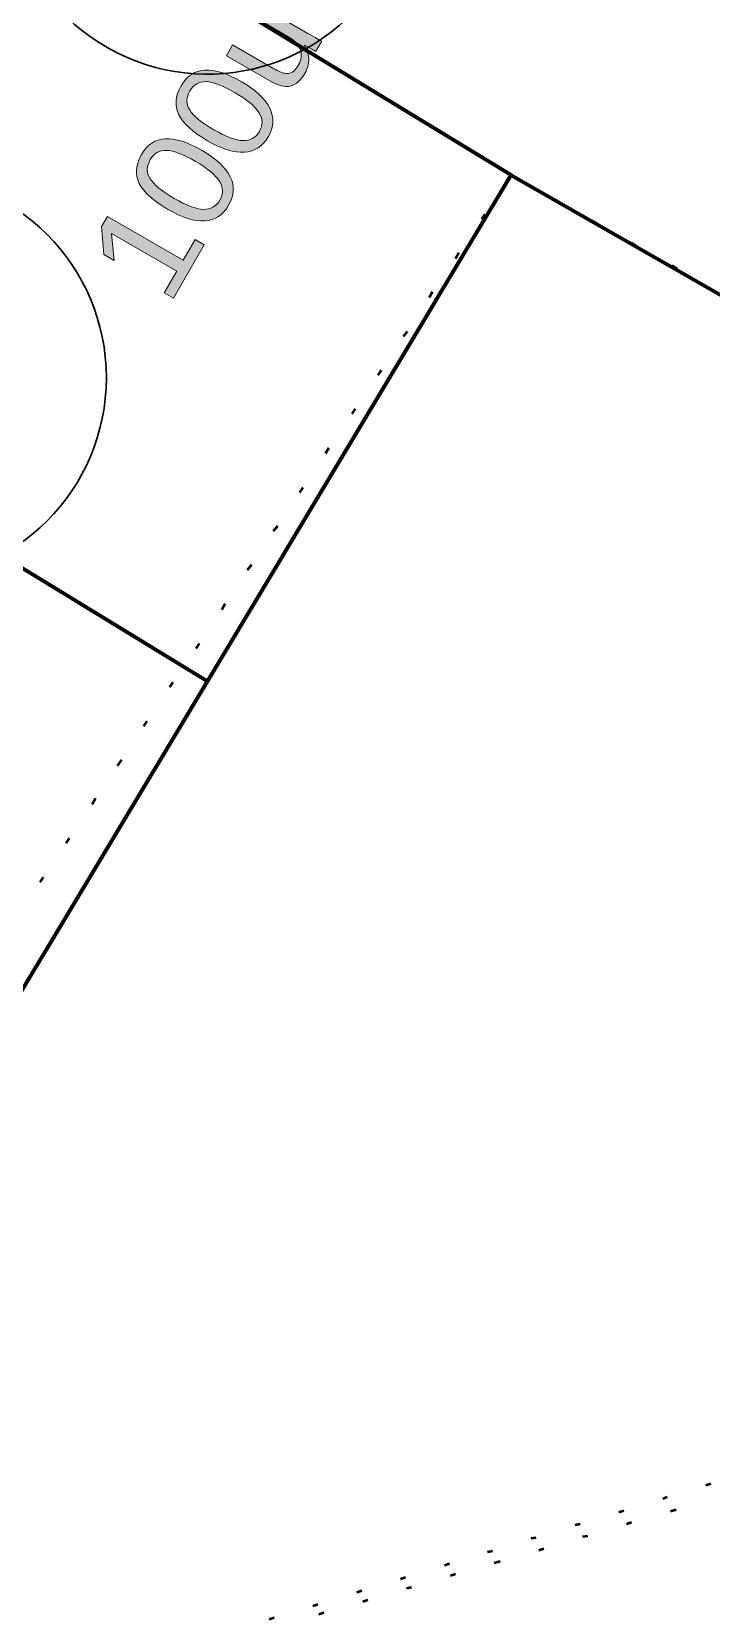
# Model space of a CAD drawing. Header units: millimetres. Extents: x 62.1 to 137.4, y 80.8 to 158.7.
# Drawn here: x 91.63 to 100.03, y 127.29 to 146.91 of the extents above; entities that cross this region are included whole.
import ezdxf

# ---------------------------------------------------------------- set-up
doc = ezdxf.new("R2010")
doc.units = ezdxf.units.MM
doc.header["$MEASUREMENT"] = 0
doc.layers.add('レイヤー 1', color=7, linetype='Continuous', lineweight=0)

# ---------------------------------------------------------------- blocks, each defined once
blk = doc.blocks.new('Block_141')
at = {"layer": 'レイヤー 1'}
h = blk.add_hatch(color=253, dxfattribs=at)
h.dxf.hatch_style = 2
edge = h.paths.add_edge_path()
edge.add_spline(control_points=[(93.379, 143.616), (93.379, 143.616), (93.265, 143.681), (93.265, 143.681), (93.265, 143.681), (93.419, 143.949), (93.419, 143.949), (93.419, 143.949), (92.612, 144.415), (92.612, 144.415), (92.612, 144.415), (92.644, 144.08), (92.644, 144.08), (92.644, 144.08), (92.518, 144.153), (92.518, 144.153), (92.518, 144.153), (92.49, 144.5), (92.49, 144.5), (92.49, 144.5), (92.562, 144.624), (92.562, 144.624), (92.562, 144.624), (93.497, 144.084), (93.497, 144.084), (93.497, 144.084), (93.645, 144.339), (93.645, 144.339), (93.645, 144.339), (93.759, 144.273), (93.759, 144.273), (93.759, 144.273), (93.379, 143.616), (93.379, 143.616)], knot_values=[0, 0, 0, 0, 1, 1, 1, 2, 2, 2, 3, 3, 3, 4, 4, 4, 5, 5, 5, 6, 6, 6, 7, 7, 7, 8, 8, 8, 9, 9, 9, 10, 10, 10, 11, 11, 11, 11], degree=3, periodic=0)
blk.add_open_spline([(93.379, 143.616), (93.379, 143.616), (93.265, 143.681), (93.265, 143.681), (93.265, 143.681), (93.419, 143.949), (93.419, 143.949), (93.419, 143.949), (92.612, 144.415), (92.612, 144.415), (92.612, 144.415), (92.644, 144.08), (92.644, 144.08), (92.644, 144.08), (92.518, 144.153), (92.518, 144.153), (92.518, 144.153), (92.49, 144.5), (92.49, 144.5), (92.49, 144.5), (92.562, 144.624), (92.562, 144.624), (92.562, 144.624), (93.497, 144.084), (93.497, 144.084), (93.497, 144.084), (93.645, 144.339), (93.645, 144.339), (93.645, 144.339), (93.759, 144.273), (93.759, 144.273), (93.759, 144.273), (93.379, 143.616), (93.379, 143.616)], degree=3, knots=[0, 0, 0, 0, 1, 1, 1, 2, 2, 2, 3, 3, 3, 4, 4, 4, 5, 5, 5, 6, 6, 6, 7, 7, 7, 8, 8, 8, 9, 9, 9, 10, 10, 10, 11, 11, 11, 11], dxfattribs=at)
blk = doc.blocks.new('Block_142')
at = {"layer": 'レイヤー 1'}
h = blk.add_hatch(color=253, dxfattribs=at)
h.dxf.hatch_style = 2
edge = h.paths.add_edge_path()
edge.add_spline(control_points=[(93.653, 145.304), (93.502, 145.391), (93.382, 145.437), (93.294, 145.441), (93.205, 145.445), (93.138, 145.407), (93.092, 145.327), (93.044, 145.245), (93.043, 145.166), (93.09, 145.091), (93.136, 145.016), (93.235, 144.935), (93.389, 144.846), (93.538, 144.76), (93.658, 144.715), (93.748, 144.712), (93.838, 144.709), (93.906, 144.747), (93.952, 144.826), (93.997, 144.905), (93.996, 144.983), (93.946, 145.061), (93.897, 145.138), (93.799, 145.219), (93.653, 145.304)], knot_values=[0, 0, 0, 0, 1, 1, 1, 2, 2, 2, 3, 3, 3, 4, 4, 4, 5, 5, 5, 6, 6, 6, 7, 7, 7, 8, 8, 8, 8], degree=3, periodic=0)
edge = h.paths.add_edge_path()
edge.add_spline(control_points=[(93.732, 145.44), (93.907, 145.339), (94.023, 145.23), (94.08, 145.115), (94.137, 145), (94.13, 144.882), (94.06, 144.762), (93.991, 144.641), (93.893, 144.577), (93.766, 144.569), (93.639, 144.562), (93.487, 144.609), (93.311, 144.711), (93.131, 144.815), (93.013, 144.922), (92.956, 145.033), (92.901, 145.144), (92.91, 145.262), (92.983, 145.39), (93.054, 145.513), (93.153, 145.578), (93.277, 145.585), (93.402, 145.591), (93.554, 145.543), (93.732, 145.44)], knot_values=[0, 0, 0, 0, 1, 1, 1, 2, 2, 2, 3, 3, 3, 4, 4, 4, 5, 5, 5, 6, 6, 6, 7, 7, 7, 8, 8, 8, 8], degree=3, periodic=0)
for points in [[(93.732, 145.44), (93.907, 145.339), (94.023, 145.23), (94.08, 145.115), (94.137, 145), (94.13, 144.882), (94.06, 144.762), (93.991, 144.641), (93.893, 144.577), (93.766, 144.569), (93.639, 144.562), (93.487, 144.609), (93.311, 144.711), (93.131, 144.815), (93.013, 144.922), (92.956, 145.033), (92.901, 145.144), (92.91, 145.262), (92.983, 145.39), (93.054, 145.513), (93.153, 145.578), (93.277, 145.585), (93.402, 145.591), (93.554, 145.543), (93.732, 145.44)], [(93.653, 145.304), (93.502, 145.391), (93.382, 145.437), (93.294, 145.441), (93.205, 145.445), (93.138, 145.407), (93.092, 145.327), (93.044, 145.245), (93.043, 145.166), (93.09, 145.091), (93.136, 145.016), (93.235, 144.935), (93.389, 144.846), (93.538, 144.76), (93.658, 144.715), (93.748, 144.712), (93.838, 144.709), (93.906, 144.747), (93.952, 144.826), (93.997, 144.905), (93.996, 144.983), (93.946, 145.061), (93.897, 145.138), (93.799, 145.219), (93.653, 145.304)]]:
    blk.add_open_spline(points, degree=3, knots=[0, 0, 0, 0, 1, 1, 1, 2, 2, 2, 3, 3, 3, 4, 4, 4, 5, 5, 5, 6, 6, 6, 7, 7, 7, 8, 8, 8, 8], dxfattribs=at)
blk = doc.blocks.new('Block_143')
at = {"layer": 'レイヤー 1'}
h = blk.add_hatch(color=253, dxfattribs=at)
h.dxf.hatch_style = 2
edge = h.paths.add_edge_path()
edge.add_spline(control_points=[(94.143, 146.152), (93.992, 146.239), (93.872, 146.285), (93.783, 146.29), (93.695, 146.294), (93.628, 146.256), (93.581, 146.175), (93.534, 146.093), (93.533, 146.015), (93.579, 145.94), (93.626, 145.865), (93.725, 145.783), (93.879, 145.694), (94.028, 145.609), (94.148, 145.564), (94.238, 145.561), (94.328, 145.557), (94.396, 145.595), (94.442, 145.675), (94.487, 145.754), (94.486, 145.832), (94.436, 145.909), (94.387, 145.987), (94.289, 146.068), (94.143, 146.152)], knot_values=[0, 0, 0, 0, 1, 1, 1, 2, 2, 2, 3, 3, 3, 4, 4, 4, 5, 5, 5, 6, 6, 6, 7, 7, 7, 8, 8, 8, 8], degree=3, periodic=0)
edge = h.paths.add_edge_path()
edge.add_spline(control_points=[(94.222, 146.288), (94.397, 146.187), (94.513, 146.079), (94.57, 145.964), (94.626, 145.849), (94.62, 145.731), (94.55, 145.61), (94.481, 145.489), (94.383, 145.425), (94.256, 145.418), (94.129, 145.41), (93.977, 145.457), (93.801, 145.559), (93.62, 145.663), (93.502, 145.771), (93.446, 145.881), (93.391, 145.992), (93.399, 146.111), (93.473, 146.238), (93.544, 146.362), (93.643, 146.427), (93.767, 146.433), (93.892, 146.44), (94.044, 146.391), (94.222, 146.288)], knot_values=[0, 0, 0, 0, 1, 1, 1, 2, 2, 2, 3, 3, 3, 4, 4, 4, 5, 5, 5, 6, 6, 6, 7, 7, 7, 8, 8, 8, 8], degree=3, periodic=0)
for points in [[(94.222, 146.288), (94.397, 146.187), (94.513, 146.079), (94.57, 145.964), (94.626, 145.849), (94.62, 145.731), (94.55, 145.61), (94.481, 145.489), (94.383, 145.425), (94.256, 145.418), (94.129, 145.41), (93.977, 145.457), (93.801, 145.559), (93.62, 145.663), (93.502, 145.771), (93.446, 145.881), (93.391, 145.992), (93.399, 146.111), (93.473, 146.238), (93.544, 146.362), (93.643, 146.427), (93.767, 146.433), (93.892, 146.44), (94.044, 146.391), (94.222, 146.288)], [(94.143, 146.152), (93.992, 146.239), (93.872, 146.285), (93.783, 146.29), (93.695, 146.294), (93.628, 146.256), (93.581, 146.175), (93.534, 146.093), (93.533, 146.015), (93.579, 145.94), (93.626, 145.865), (93.725, 145.783), (93.879, 145.694), (94.028, 145.609), (94.148, 145.564), (94.238, 145.561), (94.328, 145.557), (94.396, 145.595), (94.442, 145.675), (94.487, 145.754), (94.486, 145.832), (94.436, 145.909), (94.387, 145.987), (94.289, 146.068), (94.143, 146.152)]]:
    blk.add_open_spline(points, degree=3, knots=[0, 0, 0, 0, 1, 1, 1, 2, 2, 2, 3, 3, 3, 4, 4, 4, 5, 5, 5, 6, 6, 6, 7, 7, 7, 8, 8, 8, 8], dxfattribs=at)
blk = doc.blocks.new('Block_144')
at = {"layer": 'レイヤー 1'}
h = blk.add_hatch(color=253, dxfattribs=at)
h.dxf.hatch_style = 2
edge = h.paths.add_edge_path()
edge.add_spline(control_points=[(94.11, 146.744), (94.11, 146.744), (94.621, 146.449), (94.621, 146.449), (94.674, 146.419), (94.719, 146.4), (94.754, 146.393), (94.789, 146.387), (94.82, 146.391), (94.846, 146.407), (94.872, 146.422), (94.898, 146.452), (94.924, 146.496), (94.961, 146.561), (94.968, 146.624), (94.946, 146.687), (94.923, 146.75), (94.872, 146.804), (94.794, 146.849), (94.794, 146.849), (94.327, 147.119), (94.327, 147.119), (94.327, 147.119), (94.404, 147.253), (94.404, 147.253), (94.404, 147.253), (95.038, 146.887), (95.038, 146.887), (95.132, 146.833), (95.19, 146.801), (95.213, 146.792), (95.213, 146.792), (95.14, 146.665), (95.14, 146.665), (95.137, 146.666), (95.13, 146.67), (95.119, 146.675), (95.108, 146.681), (95.095, 146.688), (95.08, 146.695), (95.065, 146.703), (95.038, 146.717), (94.999, 146.739), (94.999, 146.739), (94.997, 146.737), (94.997, 146.737), (95.035, 146.674), (95.054, 146.616), (95.053, 146.562), (95.053, 146.508), (95.036, 146.451), (95.001, 146.391), (94.95, 146.303), (94.891, 146.251), (94.823, 146.235), (94.755, 146.219), (94.671, 146.241), (94.57, 146.299), (94.57, 146.299), (94.033, 146.609), (94.033, 146.609), (94.033, 146.609), (94.11, 146.744), (94.11, 146.744)], knot_values=[0, 0, 0, 0, 1, 1, 1, 2, 2, 2, 3, 3, 3, 4, 4, 4, 5, 5, 5, 6, 6, 6, 7, 7, 7, 8, 8, 8, 9, 9, 9, 10, 10, 10, 11, 11, 11, 12, 12, 12, 13, 13, 13, 14, 14, 14, 15, 15, 15, 16, 16, 16, 17, 17, 17, 18, 18, 18, 19, 19, 19, 20, 20, 20, 21, 21, 21, 21], degree=3, periodic=0)
blk.add_open_spline([(94.11, 146.744), (94.11, 146.744), (94.621, 146.449), (94.621, 146.449), (94.674, 146.419), (94.719, 146.4), (94.754, 146.393), (94.789, 146.387), (94.82, 146.391), (94.846, 146.407), (94.872, 146.422), (94.898, 146.452), (94.924, 146.496), (94.961, 146.561), (94.968, 146.624), (94.946, 146.687), (94.923, 146.75), (94.872, 146.804), (94.794, 146.849), (94.794, 146.849), (94.327, 147.119), (94.327, 147.119), (94.327, 147.119), (94.404, 147.253), (94.404, 147.253), (94.404, 147.253), (95.038, 146.887), (95.038, 146.887), (95.132, 146.833), (95.19, 146.801), (95.213, 146.792), (95.213, 146.792), (95.14, 146.665), (95.14, 146.665), (95.137, 146.666), (95.13, 146.67), (95.119, 146.675), (95.108, 146.681), (95.095, 146.688), (95.08, 146.695), (95.065, 146.703), (95.038, 146.717), (94.999, 146.739), (94.999, 146.739), (94.997, 146.737), (94.997, 146.737), (95.035, 146.674), (95.054, 146.616), (95.053, 146.562), (95.053, 146.508), (95.036, 146.451), (95.001, 146.391), (94.95, 146.303), (94.891, 146.251), (94.823, 146.235), (94.755, 146.219), (94.671, 146.241), (94.57, 146.299), (94.57, 146.299), (94.033, 146.609), (94.033, 146.609), (94.033, 146.609), (94.11, 146.744), (94.11, 146.744)], degree=3, knots=[0, 0, 0, 0, 1, 1, 1, 2, 2, 2, 3, 3, 3, 4, 4, 4, 5, 5, 5, 6, 6, 6, 7, 7, 7, 8, 8, 8, 9, 9, 9, 10, 10, 10, 11, 11, 11, 12, 12, 12, 13, 13, 13, 14, 14, 14, 15, 15, 15, 16, 16, 16, 17, 17, 17, 18, 18, 18, 19, 19, 19, 20, 20, 20, 21, 21, 21, 21], dxfattribs=at)

msp = doc.modelspace()

# ---------------------------------------------------------------- linework, layer by layer
at = {"layer": 'レイヤー 1', "color": 140, "lineweight": 211}
for p, q in [((97.552, 145.133), (93.174, 147.801)), ((93.8, 138.878), (97.552, 145.133)), ((97.552, 145.133), (123.81, 130.133)), ((93.8, 138.878), (89.422, 141.547)), ((90.047, 132.634), (93.8, 138.878))]:
    msp.add_line(p, q, dxfattribs=at)
at = {"layer": 'レイヤー 1', "color": 140, "lineweight": 50}
for p, q in [((97.552, 145.133), (97.511, 145.07)), ((97.615, 145.101), (97.552, 145.133)), ((98.115, 144.82), (98.053, 144.851)), ((97.229, 144.653), (97.187, 144.591)), ((98.615, 144.538), (98.553, 144.57)), ((99.105, 144.257), (99.043, 144.299)), ((96.906, 144.174), (96.864, 144.101)), ((99.606, 143.976), (99.543, 144.017)), ((96.583, 143.694), (96.541, 143.621)), ((96.27, 143.204), (96.218, 143.142)), ((95.947, 142.725), (95.905, 142.662)), ((95.624, 142.245), (95.582, 142.183)), ((95.301, 141.766), (95.259, 141.693)), ((94.978, 141.276), (94.936, 141.213)), ((94.665, 140.796), (94.613, 140.734)), ((94.342, 140.317), (94.29, 140.254)), ((94.019, 139.837), (93.977, 139.764)), ((93.695, 139.347), (93.654, 139.285)), ((93.372, 138.868), (93.331, 138.805)), ((93.049, 138.388), (93.007, 138.326)), ((92.736, 137.909), (92.684, 137.836)), ((92.413, 137.429), (92.372, 137.356)), ((92.09, 136.939), (92.048, 136.877)), ((91.767, 136.46), (91.725, 136.397)), ((99.96, 128.944), (100.023, 128.965)), ((99.429, 128.778), (99.481, 128.798)), ((98.887, 128.611), (98.949, 128.632)), ((99.522, 128.621), (99.595, 128.642)), ((98.344, 128.454), (98.407, 128.465)), ((98.438, 128.308), (98.501, 128.319)), ((98.98, 128.465), (99.043, 128.486)), ((97.26, 128.121), (97.323, 128.131)), ((97.802, 128.288), (97.865, 128.298)), ((97.896, 128.142), (97.959, 128.162)), ((96.729, 127.954), (96.791, 127.975)), ((97.344, 127.985), (97.417, 128.006)), ((96.187, 127.787), (96.249, 127.808)), ((96.802, 127.829), (96.864, 127.85)), ((95.645, 127.62), (95.707, 127.641)), ((96.26, 127.673), (96.322, 127.683)), ((95.103, 127.454), (95.165, 127.475)), ((95.176, 127.349), (95.238, 127.37)), ((95.718, 127.506), (95.78, 127.527)), ((94.561, 127.287), (94.623, 127.308))]:
    msp.add_line(p, q, dxfattribs=at)
at = {"layer": 'レイヤー 1', "color": 253, "lineweight": 30}
msp.add_circle((90.047, 142.631), 2.502, dxfattribs=at)
msp.add_ellipse((93.8, 148.885), major_axis=(-2.238, 1.119), ratio=0.999999, dxfattribs=at)

# ---------------------------------------------------------------- block references
at = {"layer": 'レイヤー 1'}
for name in ['Block_144', 'Block_143', 'Block_142', 'Block_141']:
    msp.add_blockref(name, (0, 0), dxfattribs=at)

doc.saveas('drawing.dxf')
